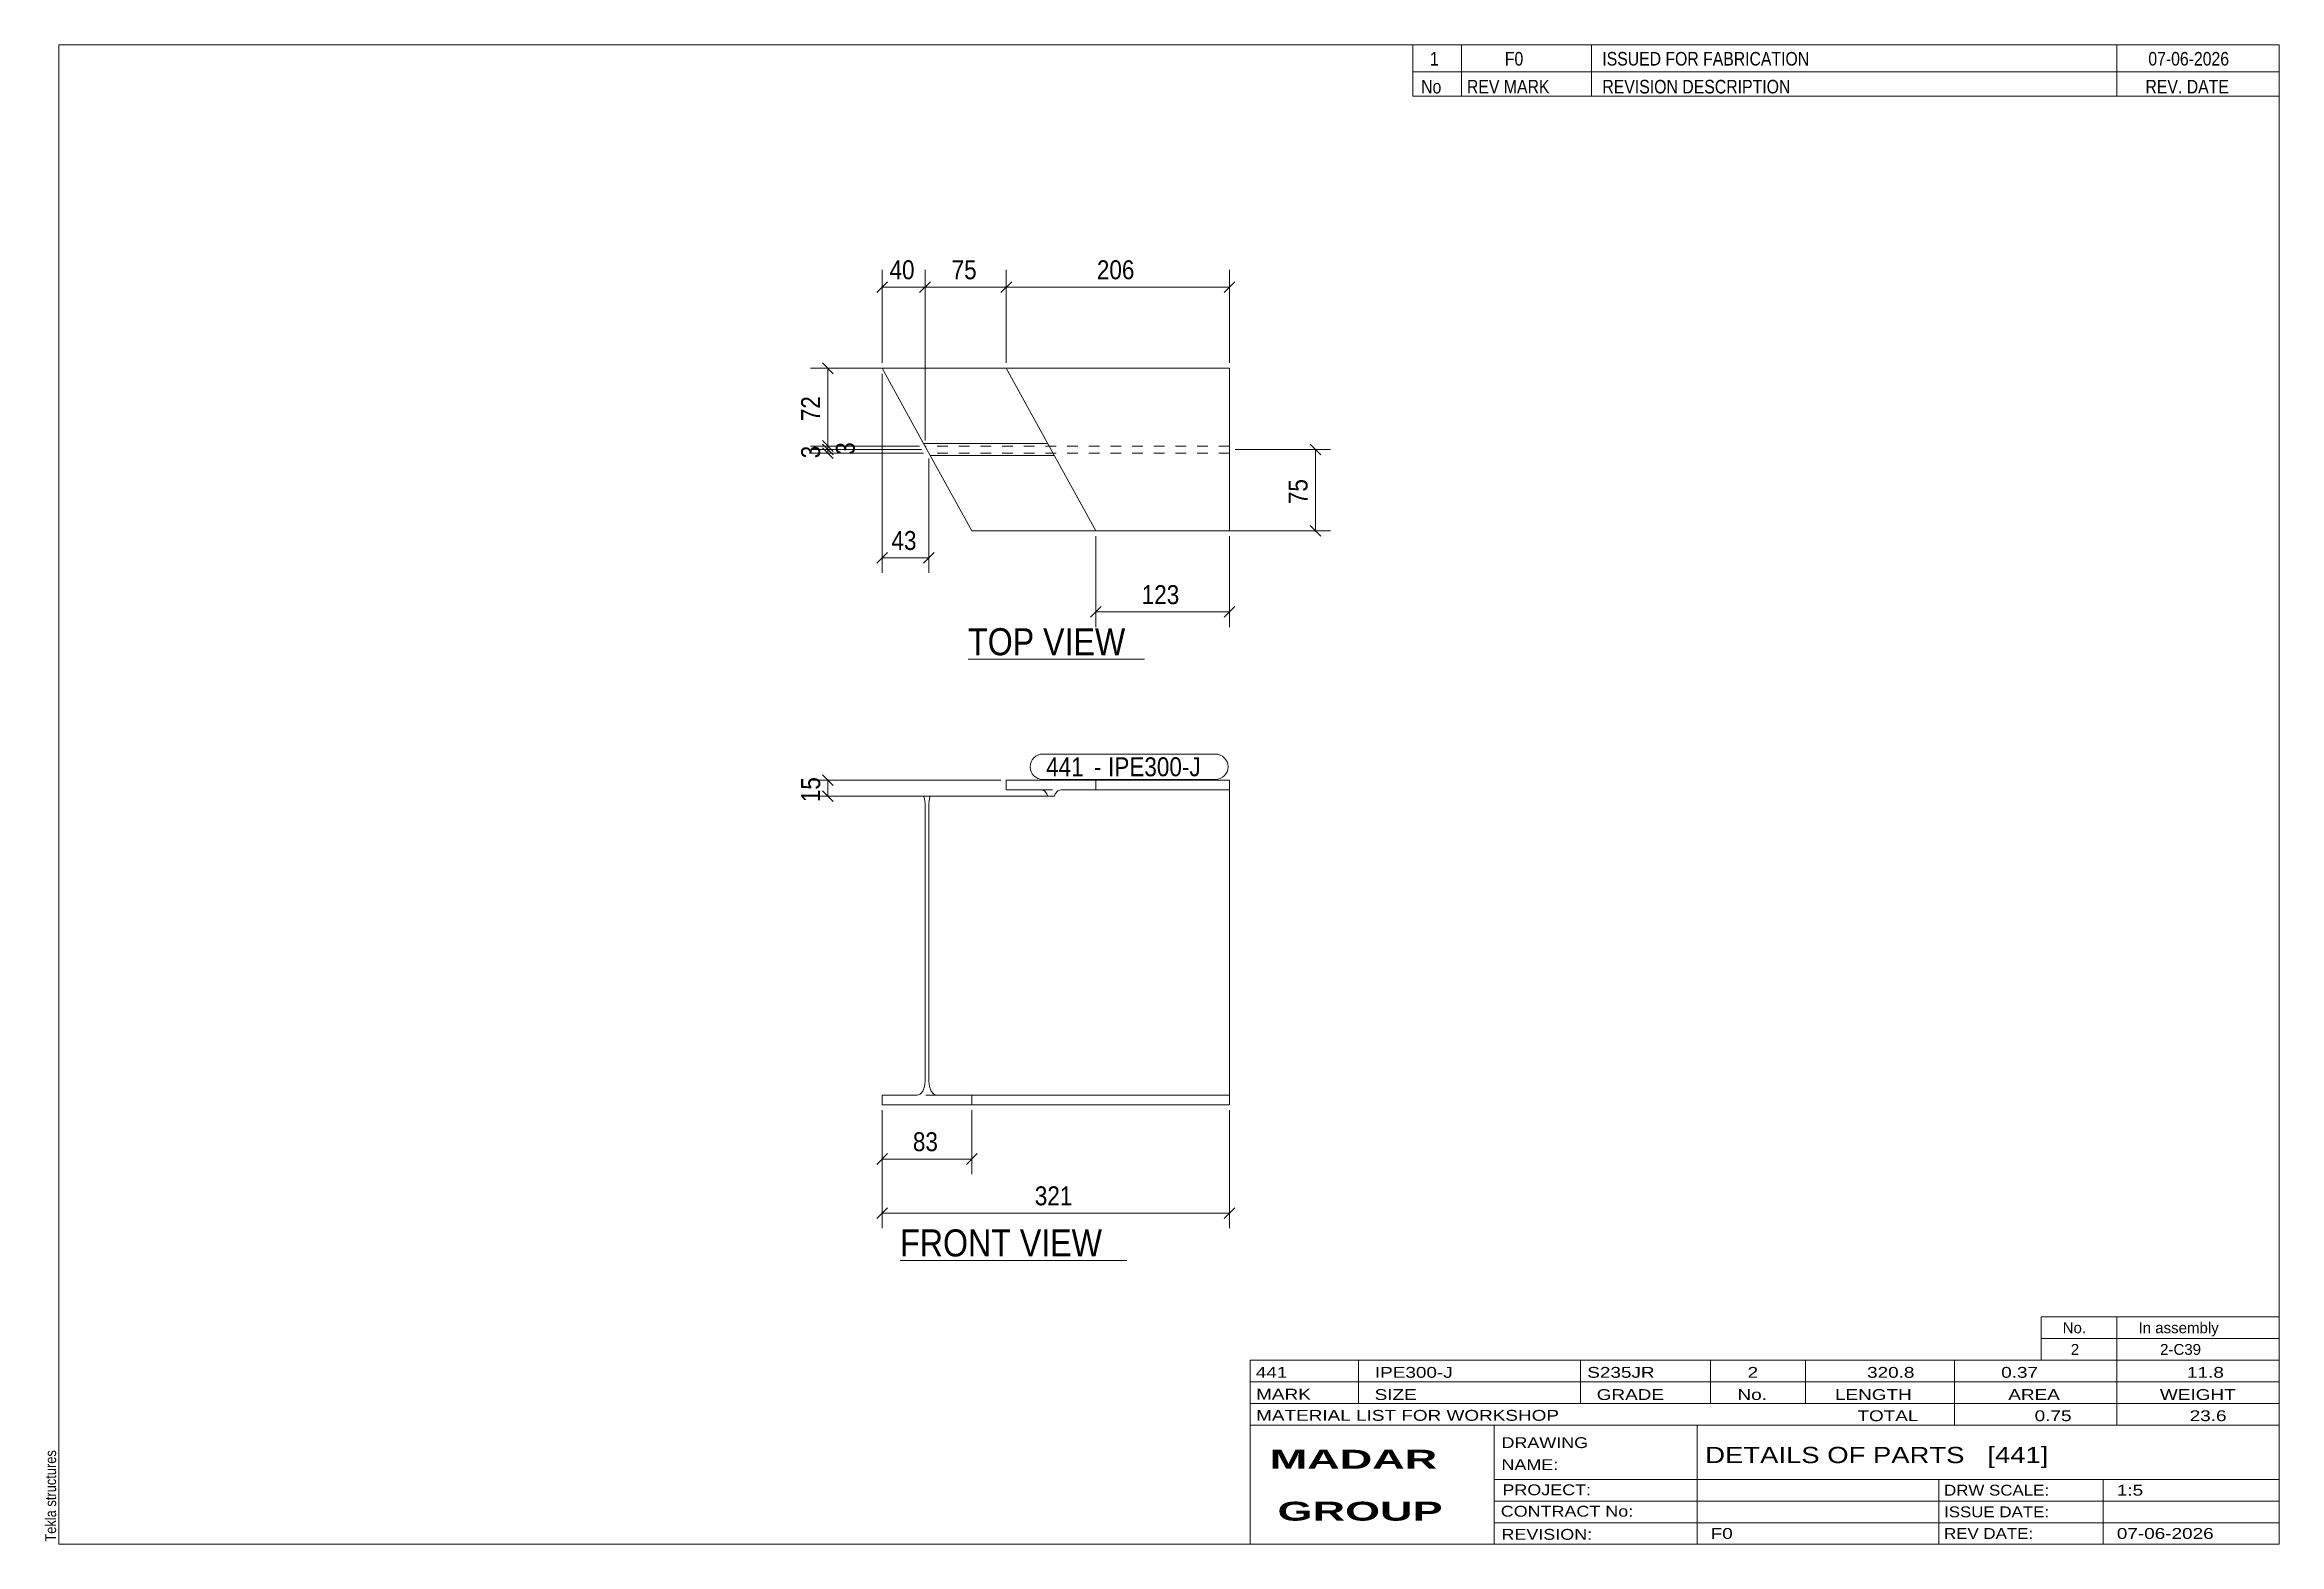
# Model space of a CAD drawing. Header units: millimetres. Extents: x 2 to 415, y 5 to 282.
import ezdxf

# ---------------------------------------------------------------- set-up
doc = ezdxf.new("R2010")
doc.units = ezdxf.units.MM
doc.linetypes.add('XKITLINE00', pattern=[0])
doc.linetypes.add('XKITLINE02', pattern=[4, 2, -2])
for name, color, linetype, lineweight in [('Dimensions', 7, 'Continuous', 0), ('DrawingSheet', 5, 'Continuous', 0), ('OtherObjectType', 7, 'Continuous', 0), ('Part', 2, 'Continuous', 0), ('PartMark', 7, 'Continuous', 0)]:
    doc.layers.add(name, color=color, linetype=linetype, lineweight=lineweight)
doc.styles.add('ARIAL', font='ARIAL.TTF')
doc.styles.add('ARIAL_BOLD', font='ARIALBD.TTF')
doc.styles.add('ARIAL_NARROW', font='ARIALN.TTF')

# ---------------------------------------------------------------- blocks, each defined once
blk = doc.blocks.new('*A1')
at = {"layer": 'Part', "color": 2, "linetype": 'XKITLINE00', "lineweight": 0}
for p, q in [((221.18, 146.17), (179.95, 146.17)), ((179.95, 144.37), (179.95, 146.17)), ((196.5, 144.37), (196.5, 146.17)), ((221.18, 90.57), (221.18, 146.17)), ((188.84, 143.17), (164.68, 143.17)), ((164.68, 143.17), (164.83, 142.77)), ((164.83, 142.77), (164.94, 141.77)), ((164.94, 90.57), (164.94, 141.77)), ((165.65, 141.77), (165.76, 142.77)), ((165.65, 90.57), (165.65, 141.77)), ((165.76, 142.77), (165.91, 143.17)), ((186.43, 144.37), (179.95, 144.37)), ((186.43, 144.37), (186.98, 144.17)), ((186.98, 144.17), (187.45, 143.61)), ((187.45, 143.61), (187.61, 143.17)), ((188.84, 143.17), (189, 143.61)), ((189, 143.61), (189.47, 144.17)), ((189.47, 144.17), (190.02, 144.37)), ((221.18, 144.37), (190.02, 144.37)), ((157.02, 86.17), (157.02, 87.97)), ((163.5, 87.97), (157.02, 87.97)), ((164.05, 88.17), (163.5, 87.97)), ((164.52, 88.73), (164.05, 88.17)), ((164.83, 89.58), (164.52, 88.73)), ((164.94, 90.57), (164.83, 89.58)), ((165.76, 89.58), (165.65, 90.57)), ((166.07, 88.73), (165.76, 89.58)), ((166.54, 88.17), (166.07, 88.73)), ((167.09, 87.97), (166.54, 88.17)), ((173.57, 87.97), (167.09, 87.97)), ((221.18, 87.97), (173.57, 87.97)), ((173.57, 86.17), (173.57, 87.97)), ((221.18, 87.97), (221.18, 90.57)), ((221.18, 86.17), (221.18, 87.97)), ((221.18, 86.17), (157.02, 86.17))]:
    blk.add_line(p, q, dxfattribs=at)
at = {"layer": 'Part', "color": 7, "linetype": 'XKITLINE02', "lineweight": 0}
for p, q in [((196.5, 144.37), (186.43, 144.37)), ((167.09, 87.97), (163.5, 87.97)), ((221.18, 88.17), (221.18, 89.58)), ((221.18, 87.97), (221.18, 88.17))]:
    blk.add_line(p, q, dxfattribs=at)
blk = doc.blocks.new('*A2')
at = {"layer": 'Part', "color": 2, "linetype": 'XKITLINE00', "lineweight": 0}
for p, q in [((221.18, 222.22), (157.02, 222.22)), ((157.02, 222.22), (164.68, 208.34)), ((196.5, 192.22), (179.95, 222.22)), ((221.18, 192.22), (221.18, 222.22)), ((164.68, 208.34), (187.61, 208.34)), ((165.91, 206.1), (164.68, 208.34)), ((165.91, 206.1), (188.84, 206.1)), ((173.57, 192.22), (165.91, 206.1)), ((173.57, 192.22), (221.18, 192.22))]:
    blk.add_line(p, q, dxfattribs=at)
at = {"layer": 'Part', "color": 7, "linetype": 'XKITLINE02', "lineweight": 0}
for p, q in [((221.18, 207.87), (164.94, 207.87)), ((221.18, 206.57), (165.65, 206.57)), ((165.91, 206.1), (167.09, 203.97))]:
    blk.add_line(p, q, dxfattribs=at)
blk = doc.blocks.new('*A3')
at = {"layer": 'DrawingSheet', "color": 5, "linetype": 'XKITLINE00', "lineweight": 0}
for p, q in [((415, 282), (5, 282)), ((5, 282), (5, 5)), ((415, 5), (415, 282)), ((5, 5), (415, 5))]:
    blk.add_line(p, q, dxfattribs=at)
at = {"layer": 'DrawingSheet', "color": 5, "style": 'ARIAL', "width": 0.85}
blk.add_text('Tekla structures', height=2, rotation=90, dxfattribs=at).set_placement((4.5, 5.5))
blk = doc.blocks.new('*A4')
at = {"layer": 'OtherObjectType', "color": 7, "linetype": 'XKITLINE00', "lineweight": 0}
for p, q in [((371, 47), (415, 47)), ((371, 43), (371, 47)), ((385, 43), (385, 47)), ((415, 43), (415, 47)), ((371, 43), (415, 43)), ((371, 39), (371, 43)), ((385, 39), (385, 43)), ((415, 39), (415, 43)), ((371, 39), (415, 39))]:
    blk.add_line(p, q, dxfattribs=at)
at = {"layer": 'OtherObjectType', "color": 7, "style": 'ARIAL_NARROW', "width": 1.211571}
for s, p in [('No.', (375, 44)), ('In assembly', (389, 44)), ('2', (376.5, 40)), ('2-C39', (392.99, 40))]:
    blk.add_text(s, height=2, dxfattribs=at).set_placement(p)
blk = doc.blocks.new('*A5')
at = {"layer": 'OtherObjectType', "color": 7, "linetype": 'XKITLINE00', "lineweight": 0}
for p, q in [((255, 282), (415, 282)), ((415, 282), (255, 282)), ((255, 282), (255, 277)), ((264, 282), (264, 277)), ((288, 282), (288, 277)), ((385, 282), (385, 277)), ((415, 282), (415, 277)), ((255, 277), (415, 277)), ((255, 277), (255, 272.5)), ((255, 277), (415, 277)), ((264, 277), (264, 272.5)), ((288, 277), (288, 272.5)), ((385, 277), (385, 272.5)), ((415, 277), (415, 272.5)), ((415, 272.5), (255, 272.5))]:
    blk.add_line(p, q, dxfattribs=at)
at = {"layer": 'OtherObjectType', "color": 7, "style": 'ARIAL_NARROW'}
for s, width, p in [('1', 1.017001, (258.16, 278.15)), ('F0', 1.017001, (272, 278.15)), ('ISSUED FOR FABRICATION', 1.017001, (290, 278.15)), ('07-06-2026', 1.017001, (390.82, 278.15)), ('No', 1.02, (256.54, 273)), ('REV MARK', 1.02, (265, 273)), ('REVISION DESCRIPTION', 1.02, (290, 273)), ('REV. DATE', 1.02, (390.28, 273))]:
    blk.add_text(s, height=2.5, dxfattribs=dict(at, width=width)).set_placement(p)
blk = doc.blocks.new('*A6')
at = {"layer": 'OtherObjectType', "color": 7, "linetype": 'XKITLINE00', "lineweight": 0}
for p, q in [((225, 39), (415, 39)), ((225, 39), (225, 35)), ((225, 39), (415, 39)), ((245, 35), (245, 39)), ((286, 35), (286, 39)), ((310, 35), (310, 39)), ((327.5, 35), (327.5, 39)), ((355, 35), (355, 39)), ((385, 35), (385, 39)), ((415, 35), (415, 39)), ((225, 35), (415, 35)), ((225, 35), (225, 5)), ((225, 35), (415, 35)), ((245, 31), (245, 35)), ((286, 31), (286, 35)), ((310, 31), (310, 35)), ((327.5, 31), (327.5, 35)), ((355, 31), (355, 35)), ((385, 31), (385, 35)), ((415, 31), (415, 35)), ((225, 31), (415, 31)), ((355, 27), (355, 31)), ((385, 27), (385, 31)), ((415, 27), (415, 31)), ((225, 27), (415, 27)), ((270, 21), (270, 27)), ((307.5, 17), (307.5, 27)), ((415, 21), (415, 27)), ((270, 21), (270, 5)), ((415, 17), (415, 21)), ((270, 17), (415, 17)), ((307.5, 5), (307.5, 17)), ((352.16, 13), (352.16, 17)), ((382.5, 5), (382.5, 17)), ((415, 13), (415, 17)), ((270, 13), (415, 13)), ((352.16, 5), (352.16, 13)), ((415, 9), (415, 13)), ((270, 9), (415, 9)), ((415, 5), (415, 9)), ((225, 5), (415, 5)), ((262.5, 5), (415, 5))]:
    blk.add_line(p, q, dxfattribs=at)
at = {"layer": 'OtherObjectType', "color": 7, "style": 'ARIAL_NARROW'}
for s, height, width, p in [('441', 2, 1.525501, (226.01, 35.76)), ('IPE300-J', 2, 1.525501, (248, 35.76)), ('S235JR', 2, 1.525501, (287.22, 35.76)), ('2', 2, 1.525501, (316.82, 35.76)), ('320.8', 2, 1.525501, (338.88, 35.76)), ('0.37', 2, 1.525501, (363.64, 35.76)), ('11.8', 2, 1.525501, (397.96, 35.76)), ('MARK', 2, 1.525501, (226.08, 31.73)), ('SIZE', 2, 1.525501, (247.96, 31.66)), ('GRADE', 2, 1.525501, (288.96, 31.66)), ('No.', 2, 1.525501, (314.96, 31.66)), ('LENGTH', 2, 1.525501, (332.96, 31.66)), ('AREA', 2, 1.525501, (364.96, 31.66)), ('WEIGHT', 2, 1.525501, (392.96, 31.66)), ('MATERIAL LIST FOR WORKSHOP', 2, 1.525501, (226.08, 27.82)), ('TOTAL', 2, 1.525501, (337.1, 27.75)), ('0.75', 2, 1.525501, (369.83, 27.75)), ('23.6', 2, 1.525501, (398.45, 27.75)), ('DRAWING', 2, 1.445, (271.38, 22.78)), ('NAME:', 2, 1.445, (271.38, 18.72)), ('DETAILS OF PARTS   [441]', 3, 1.474651, (309, 20)), ('PROJECT:', 2, 1.445, (271.55, 14.07)), ('DRW SCALE:', 2, 1.36, (353.1, 14)), ('1:5', 2, 1.525501, (385, 14)), ('CONTRACT No:', 2, 1.445, (271.25, 10.11)), ('ISSUE DATE:', 2, 1.36, (353.1, 10)), ('REVISION:', 2, 1.445, (271.38, 5.84)), ('F0', 2, 1.525501, (310, 6)), ('REV DATE:', 2, 1.36, (353.1, 6)), ('07-06-2026', 2, 1.525501, (385, 6))]:
    blk.add_text(s, height=height, dxfattribs=dict(at, width=width)).set_placement(p)
at = {"layer": 'OtherObjectType', "color": 1, "style": 'ARIAL_BOLD', "width": 1.7}
for s, p in [('MADAR ', (228.58, 18.97)), ('GROUP', (230.03, 9.37))]:
    blk.add_text(s, height=3.5, dxfattribs=at).set_placement(p)
blk = doc.blocks.new('*A7')
at = {"layer": 'Dimensions', "color": 7, "linetype": 'XKITLINE00', "lineweight": 0}
for p, q in [((157.02, 85.17), (157.02, 63.37)), ((221.18, 85.17), (221.18, 63.37)), ((158.01, 67.16), (156.03, 65.18)), ((157.02, 66.17), (221.18, 66.17)), ((222.17, 67.16), (220.19, 65.18))]:
    blk.add_line(p, q, dxfattribs=at)
at = {"layer": 'Dimensions', "color": 3}
for p in [(157.02, 66.17), (221.18, 66.17)]:
    blk.add_point(p, dxfattribs=at)
at = {"layer": 'Dimensions', "color": 3, "style": 'ARIAL', "width": 0.85}
blk.add_text('321', height=3.5, dxfattribs=at).set_placement((185.21, 67.62))
blk = doc.blocks.new('*A8')
at = {"layer": 'Dimensions', "color": 7, "linetype": 'XKITLINE00', "lineweight": 0}
for p, q in [((157.02, 85.17), (157.02, 73.37)), ((173.57, 85.17), (173.57, 73.37)), ((158.01, 77.16), (156.03, 75.18)), ((157.02, 76.17), (173.57, 76.17)), ((174.56, 77.16), (172.58, 75.18))]:
    blk.add_line(p, q, dxfattribs=at)
at = {"layer": 'Dimensions', "color": 3}
for p in [(157.02, 76.17), (173.57, 76.17)]:
    blk.add_point(p, dxfattribs=at)
at = {"layer": 'Dimensions', "color": 3, "style": 'ARIAL', "width": 0.85}
blk.add_text('83', height=3.5, dxfattribs=at).set_placement((162.7, 77.62))
blk = doc.blocks.new('*A9')
at = {"layer": 'Dimensions', "color": 7, "linetype": 'XKITLINE00', "lineweight": 0}
for p, q in [((178.95, 146.17), (143.82, 146.17)), ((146.03, 147.16), (148.01, 145.18)), ((147.02, 143.17), (147.02, 146.17)), ((164.65, 143.17), (143.82, 143.17)), ((146.03, 144.16), (148.01, 142.18))]:
    blk.add_line(p, q, dxfattribs=at)
at = {"layer": 'Dimensions', "color": 3}
for p in [(147.02, 146.17), (147.02, 143.17)]:
    blk.add_point(p, dxfattribs=at)
at = {"layer": 'Dimensions', "color": 3, "style": 'ARIAL', "width": 0.85}
blk.add_text('15', height=3.5, rotation=90.0002, dxfattribs=at).set_placement((145.57, 142.08))
blk = doc.blocks.new('*A10')
at = {"layer": 'PartMark', "color": 7, "linetype": 'XKITLINE00', "lineweight": 0}
for p, q in [((186.7, 150.97), (218.54, 150.97)), ((186.7, 146.27), (218.54, 146.27))]:
    blk.add_line(p, q, dxfattribs=at)
for centre, start, end in [((186.7, 148.62), 90, 270), ((218.54, 148.62), 270, 90)]:
    blk.add_arc(centre, 2.35, start, end, dxfattribs=at)
at = {"layer": 'PartMark', "color": 1, "style": 'ARIAL', "width": 0.85}
blk.add_text('441', height=3.5, dxfattribs=at).set_placement((187.3, 146.87))
at = {"layer": 'PartMark', "color": 3, "style": 'ARIAL', "width": 0.85}
for s, p in [('IPE300-J', (198.74, 146.87)), ('-', (196.14, 146.87))]:
    blk.add_text(s, height=3.5, dxfattribs=at).set_placement(p)
blk = doc.blocks.new('*A11')
at = {"layer": 'OtherObjectType', "color": 7, "linetype": 'XKITLINE00', "lineweight": 0}
blk.add_line((160.35, 57.42), (202.2, 57.42), dxfattribs=at)
at = {"layer": 'OtherObjectType', "color": 3, "style": 'ARIAL', "width": 0.85}
blk.add_text('FRONT VIEW', height=5, dxfattribs=at).set_placement((160.35, 58.17))
blk = doc.blocks.new('*A12')
at = {"layer": 'Dimensions', "color": 7, "linetype": 'XKITLINE00', "lineweight": 0}
for p, q in [((222.18, 207.22), (239.82, 207.22)), ((236.03, 208.21), (238.01, 206.23)), ((237.02, 192.22), (237.02, 207.22)), ((197.5, 192.22), (239.82, 192.22)), ((236.03, 193.21), (238.01, 191.23))]:
    blk.add_line(p, q, dxfattribs=at)
at = {"layer": 'Dimensions', "color": 3}
for p in [(237.02, 207.22), (237.02, 192.22)]:
    blk.add_point(p, dxfattribs=at)
at = {"layer": 'Dimensions', "color": 3, "style": 'ARIAL', "width": 0.85}
blk.add_text('75', height=3.5, rotation=90.0002, dxfattribs=at).set_placement((235.57, 197.13))
blk = doc.blocks.new('*A13')
at = {"layer": 'Dimensions', "color": 7, "linetype": 'XKITLINE00', "lineweight": 0}
for p, q in [((164.3, 207.22), (143.82, 207.22)), ((164.65, 206.57), (143.82, 206.57)), ((146.03, 208.21), (148.01, 206.23)), ((146.03, 207.56), (148.01, 205.58)), ((147.02, 206.57), (147.02, 207.22))]:
    blk.add_line(p, q, dxfattribs=at)
at = {"layer": 'Dimensions', "color": 3}
for p in [(147.02, 207.22), (147.02, 206.57)]:
    blk.add_point(p, dxfattribs=at)
at = {"layer": 'Dimensions', "color": 3, "style": 'ARIAL', "width": 0.85}
blk.add_text('3', height=3.5, rotation=90.0002, dxfattribs=at).set_placement((145.57, 205.6))
blk = doc.blocks.new('*A14')
at = {"layer": 'Dimensions', "color": 7, "linetype": 'XKITLINE00', "lineweight": 0}
for p, q in [((163.94, 207.87), (144.22, 207.87)), ((164.3, 207.22), (144.22, 207.22)), ((146.03, 208.86), (148.01, 206.88)), ((146.03, 208.21), (148.01, 206.23)), ((147.02, 207.22), (147.02, 207.87))]:
    blk.add_line(p, q, dxfattribs=at)
at = {"layer": 'Dimensions', "color": 3}
for p in [(147.02, 207.87), (147.02, 207.22)]:
    blk.add_point(p, dxfattribs=at)
at = {"layer": 'Dimensions', "color": 3, "style": 'ARIAL', "width": 0.85}
blk.add_text('3', height=3.5, rotation=90.0002, dxfattribs=at).set_placement((151.97, 206.25))
blk = doc.blocks.new('*A15')
at = {"layer": 'Dimensions', "color": 7, "linetype": 'XKITLINE00', "lineweight": 0}
for p, q in [((146.03, 223.21), (148.01, 221.23)), ((178.95, 222.22), (143.82, 222.22)), ((147.02, 207.87), (147.02, 222.22)), ((163.94, 207.87), (143.82, 207.87)), ((146.03, 208.86), (148.01, 206.88))]:
    blk.add_line(p, q, dxfattribs=at)
at = {"layer": 'Dimensions', "color": 3}
for p in [(147.02, 222.22), (147.02, 207.87)]:
    blk.add_point(p, dxfattribs=at)
at = {"layer": 'Dimensions', "color": 3, "style": 'ARIAL', "width": 0.85}
blk.add_text('72', height=3.5, rotation=90.0002, dxfattribs=at).set_placement((145.57, 212.45))
blk = doc.blocks.new('*A16')
at = {"layer": 'Dimensions', "color": 7, "linetype": 'XKITLINE00', "lineweight": 0}
for p, q in [((157.02, 223.22), (157.02, 240.42)), ((164.94, 208.87), (164.94, 240.42)), ((158.01, 238.21), (156.03, 236.23)), ((157.02, 237.22), (164.94, 237.22)), ((165.93, 238.21), (163.95, 236.23))]:
    blk.add_line(p, q, dxfattribs=at)
at = {"layer": 'Dimensions', "color": 3}
for p in [(157.02, 237.22), (164.94, 237.22)]:
    blk.add_point(p, dxfattribs=at)
at = {"layer": 'Dimensions', "color": 3, "style": 'ARIAL', "width": 0.85}
blk.add_text('40', height=3.5, dxfattribs=at).set_placement((158.38, 238.67))
blk = doc.blocks.new('*A17')
at = {"layer": 'Dimensions', "color": 7, "linetype": 'XKITLINE00', "lineweight": 0}
for p, q in [((164.94, 208.87), (164.94, 240.42)), ((179.95, 223.22), (179.95, 240.42)), ((165.93, 238.21), (163.95, 236.23)), ((164.94, 237.22), (179.95, 237.22)), ((180.94, 238.21), (178.96, 236.23))]:
    blk.add_line(p, q, dxfattribs=at)
at = {"layer": 'Dimensions', "color": 3}
for p in [(164.94, 237.22), (179.95, 237.22)]:
    blk.add_point(p, dxfattribs=at)
at = {"layer": 'Dimensions', "color": 3, "style": 'ARIAL', "width": 0.85}
blk.add_text('75', height=3.5, dxfattribs=at).set_placement((169.85, 238.67))
blk = doc.blocks.new('*A18')
at = {"layer": 'Dimensions', "color": 7, "linetype": 'XKITLINE00', "lineweight": 0}
for p, q in [((179.95, 223.22), (179.95, 240.42)), ((221.18, 223.22), (221.18, 240.42)), ((180.94, 238.21), (178.96, 236.23)), ((179.95, 237.22), (221.18, 237.22)), ((222.17, 238.21), (220.19, 236.23))]:
    blk.add_line(p, q, dxfattribs=at)
at = {"layer": 'Dimensions', "color": 3}
for p in [(179.95, 237.22), (221.18, 237.22)]:
    blk.add_point(p, dxfattribs=at)
at = {"layer": 'Dimensions', "color": 3, "style": 'ARIAL', "width": 0.85}
blk.add_text('206', height=3.5, dxfattribs=at).set_placement((196.67, 238.67))
blk = doc.blocks.new('*A19')
at = {"layer": 'Dimensions', "color": 7, "linetype": 'XKITLINE00', "lineweight": 0}
for p, q in [((157.02, 221.22), (157.02, 184.42)), ((165.65, 205.57), (165.65, 184.42)), ((158.01, 188.21), (156.03, 186.23)), ((157.02, 187.22), (165.65, 187.22)), ((166.64, 188.21), (164.66, 186.23))]:
    blk.add_line(p, q, dxfattribs=at)
at = {"layer": 'Dimensions', "color": 3}
for p in [(157.02, 187.22), (165.65, 187.22)]:
    blk.add_point(p, dxfattribs=at)
at = {"layer": 'Dimensions', "color": 3, "style": 'ARIAL', "width": 0.85}
blk.add_text('43', height=3.5, dxfattribs=at).set_placement((158.74, 188.67))
blk = doc.blocks.new('*A20')
at = {"layer": 'Dimensions', "color": 7, "linetype": 'XKITLINE00', "lineweight": 0}
for p, q in [((196.5, 191.22), (196.5, 174.42)), ((221.18, 191.22), (221.18, 174.42)), ((197.49, 178.21), (195.51, 176.23)), ((222.17, 178.21), (220.19, 176.23)), ((196.5, 177.22), (221.18, 177.22))]:
    blk.add_line(p, q, dxfattribs=at)
at = {"layer": 'Dimensions', "color": 3}
for p in [(196.5, 177.22), (221.18, 177.22)]:
    blk.add_point(p, dxfattribs=at)
at = {"layer": 'Dimensions', "color": 3, "style": 'ARIAL', "width": 0.85}
blk.add_text('123', height=3.5, dxfattribs=at).set_placement((204.95, 178.67))
blk = doc.blocks.new('*A21')
at = {"layer": 'OtherObjectType', "color": 7, "linetype": 'XKITLINE00', "lineweight": 0}
blk.add_line((172.89, 168.47), (205.49, 168.47), dxfattribs=at)
at = {"layer": 'OtherObjectType', "color": 3, "style": 'ARIAL', "width": 0.85}
blk.add_text('TOP VIEW', height=5, dxfattribs=at).set_placement((172.89, 169.22))

msp = doc.modelspace()

# ---------------------------------------------------------------- block references
at = {"lineweight": 0}
for name in ['*A3', '*A5', '*A16', '*A17', '*A18', '*A15', '*A19', '*A2', '*A13', '*A14', '*A12', '*A20', '*A21', '*A10', '*A9', '*A1', '*A7', '*A8', '*A11', '*A4', '*A6']:
    msp.add_blockref(name, (0, 0), dxfattribs=at)

doc.saveas('drawing.dxf')
